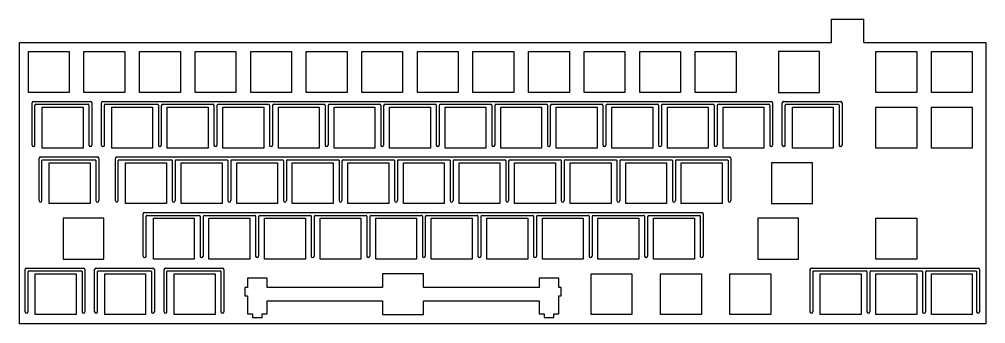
# Model space of a CAD drawing. Extents: x -22 to 323, y -294 to 483.
# Drawn here: x -22.1 to 309.2, y -294.3 to -189.9 of the extents above; entities that cross this region are included whole.
import ezdxf

# ---------------------------------------------------------------- set-up
doc = ezdxf.new("R2010")
doc.units = 0
doc.header["$MEASUREMENT"] = 0

msp = doc.modelspace()

# ---------------------------------------------------------------- linework, layer by layer
at = {"color": 0}
for p, q in [((256.38, -197.85), (256.38, -189.85)), ((256.38, -189.85), (267.38, -189.85)), ((267.38, -197.85), (267.38, -189.85)), ((-22.06, -197.85), (256.38, -197.85)), ((-22.06, -294.25), (-22.06, -197.85)), ((267.38, -197.85), (309.2, -197.85)), ((309.2, -197.85), (309.2, -294.25)), ((-18.96, -200.95), (-4.97, -200.95)), ((-18.96, -214.95), (-18.96, -200.95)), ((-4.97, -200.95), (-4.97, -214.95)), ((0.09, -200.95), (14.08, -200.95)), ((0.09, -214.95), (0.09, -200.95)), ((14.08, -200.95), (14.08, -214.95)), ((19.14, -200.95), (33.13, -200.95)), ((19.14, -214.95), (19.14, -200.95)), ((33.13, -200.95), (33.13, -214.95)), ((38.19, -200.95), (52.18, -200.95)), ((38.19, -214.95), (38.19, -200.95)), ((52.18, -200.95), (52.18, -214.95)), ((57.24, -200.95), (71.23, -200.95)), ((57.24, -214.95), (57.24, -200.95)), ((71.23, -200.95), (71.23, -214.95)), ((76.28, -200.95), (90.28, -200.95)), ((76.28, -214.95), (76.28, -200.95)), ((90.28, -200.95), (90.28, -214.95)), ((95.33, -200.95), (109.33, -200.95)), ((95.33, -214.95), (95.33, -200.95)), ((109.33, -200.95), (109.33, -214.95)), ((114.39, -200.95), (128.38, -200.95)), ((114.39, -214.95), (114.39, -200.95)), ((128.38, -200.95), (128.38, -214.95)), ((133.44, -200.95), (147.43, -200.95)), ((133.44, -214.95), (133.44, -200.95)), ((147.43, -200.95), (147.43, -214.95)), ((152.49, -200.95), (166.48, -200.95)), ((152.49, -214.95), (152.49, -200.95)), ((166.48, -200.95), (166.48, -214.95)), ((171.54, -200.95), (185.53, -200.95)), ((171.54, -214.95), (171.54, -200.95)), ((185.53, -200.95), (185.53, -214.95)), ((190.59, -200.95), (204.58, -200.95)), ((190.59, -214.95), (190.59, -200.95)), ((204.58, -200.95), (204.58, -214.95)), ((209.64, -200.95), (223.63, -200.95)), ((209.64, -214.95), (209.64, -200.95)), ((223.63, -200.95), (223.63, -214.95)), ((238.21, -200.95), (238.21, -214.95)), ((252.21, -200.95), (238.21, -200.95)), ((252.21, -214.95), (252.21, -200.95)), ((271.55, -200.95), (285.55, -200.95)), ((271.55, -214.95), (271.55, -200.95)), ((285.55, -200.95), (285.55, -214.95)), ((290.6, -200.95), (304.6, -200.95)), ((290.6, -214.95), (290.6, -200.95)), ((304.6, -200.95), (304.6, -214.95)), ((-4.97, -214.95), (-18.96, -214.95)), ((14.08, -214.95), (0.09, -214.95)), ((33.13, -214.95), (19.14, -214.95)), ((52.18, -214.95), (38.19, -214.95)), ((71.23, -214.95), (57.24, -214.95)), ((90.28, -214.95), (76.28, -214.95)), ((109.33, -214.95), (95.33, -214.95)), ((128.38, -214.95), (114.39, -214.95)), ((147.43, -214.95), (133.44, -214.95)), ((166.48, -214.95), (152.49, -214.95)), ((185.53, -214.95), (171.54, -214.95)), ((204.58, -214.95), (190.59, -214.95)), ((223.63, -214.95), (209.64, -214.95)), ((238.21, -214.95), (252.21, -214.95)), ((285.55, -214.95), (271.55, -214.95)), ((304.6, -214.95), (290.6, -214.95)), ((-17.7, -233), (-17.7, -218.5)), ((-17.2, -218), (2.3, -218)), ((2.8, -218.5), (2.8, -233)), ((6.11, -233), (6.11, -218.5)), ((6.61, -218), (235.66, -218)), ((236.16, -218.5), (236.16, -233)), ((239.47, -233), (239.47, -218.5)), ((239.97, -218), (259.47, -218)), ((259.97, -218.5), (259.97, -233)), ((-16.7, -233), (-16.7, -219.25)), ((-16.45, -219), (1.55, -219)), ((-14.2, -220), (-0.2, -220)), ((-14.2, -234), (-14.2, -220)), ((-0.2, -220), (-0.2, -234)), ((1.8, -219.25), (1.8, -233)), ((7.11, -233), (7.11, -219.25)), ((7.36, -219), (25.36, -219)), ((9.61, -220), (23.61, -220)), ((9.61, -234), (9.61, -220)), ((23.61, -220), (23.61, -234)), ((25.61, -219.25), (25.61, -233)), ((26.61, -219.5), (26.61, -233)), ((27.11, -219), (44.41, -219)), ((28.66, -220), (42.66, -220)), ((28.66, -234), (28.66, -220)), ((42.66, -220), (42.66, -234)), ((44.66, -219.25), (44.66, -233)), ((45.66, -219.5), (45.66, -233)), ((46.16, -219), (63.46, -219)), ((47.71, -220), (61.71, -220)), ((47.71, -234), (47.71, -220)), ((61.71, -220), (61.71, -234)), ((63.71, -219.25), (63.71, -233)), ((64.71, -219.5), (64.71, -233)), ((65.21, -219), (82.51, -219)), ((66.76, -220), (80.76, -220)), ((66.76, -234), (66.76, -220)), ((80.76, -220), (80.76, -234)), ((82.76, -219.25), (82.76, -233)), ((83.76, -219.5), (83.76, -233)), ((84.26, -219), (101.56, -219)), ((85.81, -220), (99.81, -220)), ((85.81, -234), (85.81, -220)), ((99.81, -220), (99.81, -234)), ((101.81, -219.25), (101.81, -233)), ((102.81, -219.5), (102.81, -233)), ((103.31, -219), (120.61, -219)), ((104.86, -220), (118.86, -220)), ((104.86, -234), (104.86, -220)), ((118.86, -220), (118.86, -234)), ((120.86, -219.25), (120.86, -233)), ((121.86, -219.5), (121.86, -233)), ((122.36, -219), (139.66, -219)), ((123.91, -220), (137.91, -220)), ((123.91, -234), (123.91, -220)), ((137.91, -220), (137.91, -234)), ((139.91, -219.25), (139.91, -233)), ((140.91, -219.5), (140.91, -233)), ((141.41, -219), (158.71, -219)), ((142.96, -220), (156.96, -220)), ((142.96, -234), (142.96, -220)), ((156.96, -220), (156.96, -234)), ((158.96, -219.25), (158.96, -233)), ((159.96, -219.5), (159.96, -233)), ((160.46, -219), (177.76, -219)), ((162.01, -220), (176.01, -220)), ((162.01, -234), (162.01, -220)), ((176.01, -220), (176.01, -234)), ((178.01, -219.25), (178.01, -233)), ((179.01, -219.5), (179.01, -233)), ((179.51, -219), (196.81, -219)), ((181.06, -220), (195.06, -220)), ((181.06, -234), (181.06, -220)), ((195.06, -220), (195.06, -234)), ((197.06, -219.25), (197.06, -233)), ((198.06, -219.5), (198.06, -233)), ((198.56, -219), (215.86, -219)), ((200.11, -220), (214.11, -220)), ((200.11, -234), (200.11, -220)), ((214.11, -220), (214.11, -234)), ((216.11, -219.25), (216.11, -233)), ((217.11, -219.5), (217.11, -233)), ((217.61, -219), (234.91, -219)), ((219.16, -220), (233.16, -220)), ((219.16, -234), (219.16, -220)), ((233.16, -220), (233.16, -234)), ((235.16, -219.25), (235.16, -233)), ((240.47, -233), (240.47, -219.25)), ((240.72, -219), (258.72, -219)), ((242.97, -220), (256.97, -220)), ((242.97, -234), (242.97, -220)), ((256.97, -220), (256.97, -234)), ((258.97, -219.25), (258.97, -233)), ((271.55, -220), (285.55, -220)), ((271.55, -234), (271.55, -220)), ((285.55, -220), (285.55, -234)), ((290.6, -220), (304.6, -220)), ((290.6, -234), (290.6, -220)), ((304.6, -220), (304.6, -234)), ((-0.2, -234), (-14.2, -234)), ((23.61, -234), (9.61, -234)), ((23.61, -234), (9.61, -234)), ((42.66, -234), (28.66, -234)), ((42.66, -234), (28.66, -234)), ((61.71, -234), (47.71, -234)), ((61.71, -234), (47.71, -234)), ((80.76, -234), (66.76, -234)), ((80.76, -234), (66.76, -234)), ((99.81, -234), (85.81, -234)), ((99.81, -234), (85.81, -234)), ((118.86, -234), (104.86, -234)), ((118.86, -234), (104.86, -234)), ((137.91, -234), (123.91, -234)), ((137.91, -234), (123.91, -234)), ((156.96, -234), (142.96, -234)), ((156.96, -234), (142.96, -234)), ((176.01, -234), (162.01, -234)), ((176.01, -234), (162.01, -234)), ((195.06, -234), (181.06, -234)), ((195.06, -234), (181.06, -234)), ((214.11, -234), (200.11, -234)), ((214.11, -234), (200.11, -234)), ((233.16, -234), (219.16, -234)), ((233.16, -234), (219.16, -234)), ((256.97, -234), (242.97, -234)), ((256.97, -234), (242.97, -234)), ((285.55, -234), (271.55, -234)), ((304.6, -234), (290.6, -234)), ((-15.32, -252.05), (-15.32, -237.55)), ((-14.82, -237.05), (4.68, -237.05)), ((-14.32, -252.05), (-14.32, -238.3)), ((-14.07, -238.05), (3.93, -238.05)), ((4.18, -238.3), (4.18, -252.05)), ((5.18, -237.55), (5.18, -252.05)), ((10.87, -252.05), (10.87, -237.55)), ((11.37, -237.05), (221.37, -237.05)), ((11.87, -252.05), (11.87, -238.3)), ((12.12, -238.05), (30.12, -238.05)), ((30.37, -238.3), (30.37, -252.05)), ((31.87, -238.05), (49.17, -238.05)), ((49.42, -238.3), (49.42, -252.05)), ((50.92, -238.05), (68.22, -238.05)), ((68.47, -238.3), (68.47, -252.05)), ((69.97, -238.05), (87.27, -238.05)), ((87.52, -238.3), (87.52, -252.05)), ((89.02, -238.05), (106.32, -238.05)), ((106.57, -238.3), (106.57, -252.05)), ((108.07, -238.05), (125.37, -238.05)), ((125.62, -238.3), (125.62, -252.05)), ((127.12, -238.05), (144.42, -238.05)), ((144.67, -238.3), (144.67, -252.05)), ((146.17, -238.05), (163.47, -238.05)), ((163.72, -238.3), (163.72, -252.05)), ((165.22, -238.05), (182.52, -238.05)), ((182.77, -238.3), (182.77, -252.05)), ((184.27, -238.05), (201.57, -238.05)), ((201.82, -238.3), (201.82, -252.05)), ((203.32, -238.05), (220.62, -238.05)), ((220.87, -238.3), (220.87, -252.05)), ((221.87, -237.55), (221.87, -252.05)), ((-11.82, -239.05), (2.18, -239.05)), ((-11.82, -253.05), (-11.82, -239.05)), ((2.18, -239.05), (2.18, -253.05)), ((14.37, -239.05), (28.37, -239.05)), ((14.37, -253.05), (14.37, -239.05)), ((28.37, -239.05), (28.37, -253.05)), ((31.37, -238.55), (31.37, -252.05)), ((33.42, -239.05), (47.42, -239.05)), ((33.42, -253.05), (33.42, -239.05)), ((47.42, -239.05), (47.42, -253.05)), ((50.42, -238.55), (50.42, -252.05)), ((52.47, -239.05), (66.47, -239.05)), ((52.47, -253.05), (52.47, -239.05)), ((66.47, -239.05), (66.47, -253.05)), ((69.47, -238.55), (69.47, -252.05)), ((71.52, -239.05), (85.52, -239.05)), ((71.52, -253.05), (71.52, -239.05)), ((85.52, -239.05), (85.52, -253.05)), ((88.52, -238.55), (88.52, -252.05)), ((90.57, -239.05), (104.57, -239.05)), ((90.57, -253.05), (90.57, -239.05)), ((104.57, -239.05), (104.57, -253.05)), ((107.57, -238.55), (107.57, -252.05)), ((109.62, -239.05), (123.62, -239.05)), ((109.62, -253.05), (109.62, -239.05)), ((123.62, -239.05), (123.62, -253.05)), ((126.62, -238.55), (126.62, -252.05)), ((128.67, -239.05), (142.67, -239.05)), ((128.67, -253.05), (128.67, -239.05)), ((142.67, -239.05), (142.67, -253.05)), ((145.67, -238.55), (145.67, -252.05)), ((147.72, -239.05), (161.72, -239.05)), ((147.72, -253.05), (147.72, -239.05)), ((161.72, -239.05), (161.72, -253.05)), ((164.72, -238.55), (164.72, -252.05)), ((166.77, -239.05), (180.77, -239.05)), ((166.77, -253.05), (166.77, -239.05)), ((180.77, -239.05), (180.77, -253.05)), ((183.77, -238.55), (183.77, -252.05)), ((185.82, -239.05), (199.82, -239.05)), ((185.82, -253.05), (185.82, -239.05)), ((199.82, -239.05), (199.82, -253.05)), ((202.82, -238.55), (202.82, -252.05)), ((204.87, -239.05), (218.87, -239.05)), ((204.87, -253.05), (204.87, -239.05)), ((218.87, -239.05), (218.87, -253.05)), ((235.83, -239.05), (235.83, -253.05)), ((249.83, -239.05), (235.83, -239.05)), ((249.83, -253.05), (249.83, -239.05)), ((2.18, -253.05), (-11.82, -253.05)), ((28.37, -253.05), (14.37, -253.05)), ((28.37, -253.05), (14.37, -253.05)), ((47.42, -253.05), (33.42, -253.05)), ((47.42, -253.05), (33.42, -253.05)), ((66.47, -253.05), (52.47, -253.05)), ((66.47, -253.05), (52.47, -253.05)), ((85.52, -253.05), (71.52, -253.05)), ((85.52, -253.05), (71.52, -253.05)), ((104.57, -253.05), (90.57, -253.05)), ((104.57, -253.05), (90.57, -253.05)), ((123.62, -253.05), (109.62, -253.05)), ((123.62, -253.05), (109.62, -253.05)), ((142.67, -253.05), (128.67, -253.05)), ((142.67, -253.05), (128.67, -253.05)), ((161.72, -253.05), (147.72, -253.05)), ((161.72, -253.05), (147.72, -253.05)), ((180.77, -253.05), (166.77, -253.05)), ((180.77, -253.05), (166.77, -253.05)), ((199.82, -253.05), (185.82, -253.05)), ((199.82, -253.05), (185.82, -253.05)), ((218.87, -253.05), (204.87, -253.05)), ((218.87, -253.05), (204.87, -253.05)), ((235.83, -253.05), (249.83, -253.05)), ((-7.06, -258.11), (-7.06, -272.1)), ((6.94, -258.11), (-7.06, -258.11)), ((6.94, -272.1), (6.94, -258.11)), ((20.4, -271.1), (20.4, -256.6)), ((20.9, -256.1), (211.85, -256.1)), ((21.4, -271.1), (21.4, -257.35)), ((21.65, -257.1), (39.65, -257.1)), ((23.9, -258.11), (37.9, -258.11)), ((23.9, -272.1), (23.9, -258.11)), ((37.9, -258.11), (37.9, -272.1)), ((39.9, -257.35), (39.9, -271.1)), ((40.9, -257.6), (40.9, -271.1)), ((41.4, -257.1), (58.7, -257.1)), ((42.95, -258.11), (56.95, -258.11)), ((42.95, -272.1), (42.95, -258.11)), ((56.95, -258.11), (56.95, -272.1)), ((58.95, -257.35), (58.95, -271.1)), ((59.95, -257.6), (59.95, -271.1)), ((60.45, -257.1), (77.75, -257.1)), ((62, -258.11), (76, -258.11)), ((62, -272.1), (62, -258.11)), ((76, -258.11), (76, -272.1)), ((78, -257.35), (78, -271.1)), ((79, -257.6), (79, -271.1)), ((79.5, -257.1), (96.8, -257.1)), ((81.05, -258.11), (95.05, -258.11)), ((81.05, -272.1), (81.05, -258.11)), ((95.05, -258.11), (95.05, -272.1)), ((97.05, -257.35), (97.05, -271.1)), ((98.05, -257.6), (98.05, -271.1)), ((98.55, -257.1), (115.85, -257.1)), ((100.1, -258.11), (114.1, -258.11)), ((100.1, -272.1), (100.1, -258.11)), ((114.1, -258.11), (114.1, -272.1)), ((116.1, -257.35), (116.1, -271.1)), ((117.1, -257.6), (117.1, -271.1)), ((117.6, -257.1), (134.9, -257.1)), ((119.15, -258.11), (133.15, -258.11)), ((119.15, -272.1), (119.15, -258.11)), ((133.15, -258.11), (133.15, -272.1)), ((135.15, -257.35), (135.15, -271.1)), ((136.15, -257.6), (136.15, -271.1)), ((136.65, -257.1), (153.95, -257.1)), ((138.2, -258.11), (152.2, -258.11)), ((138.2, -272.1), (138.2, -258.11)), ((152.2, -258.11), (152.2, -272.1)), ((154.2, -257.35), (154.2, -271.1)), ((155.2, -257.6), (155.2, -271.1)), ((155.7, -257.1), (173, -257.1)), ((157.25, -258.11), (171.25, -258.11)), ((157.25, -272.1), (157.25, -258.11)), ((171.25, -258.11), (171.25, -272.1)), ((173.25, -257.35), (173.25, -271.1)), ((174.25, -257.6), (174.25, -271.1)), ((174.75, -257.1), (192.05, -257.1)), ((176.3, -258.11), (190.3, -258.11)), ((176.3, -272.1), (176.3, -258.11)), ((190.3, -258.11), (190.3, -272.1)), ((192.3, -257.35), (192.3, -271.1)), ((193.3, -257.6), (193.3, -271.1)), ((193.8, -257.1), (211.1, -257.1)), ((195.35, -258.11), (209.35, -258.11)), ((195.35, -272.1), (195.35, -258.11)), ((209.35, -258.11), (209.35, -272.1)), ((211.35, -257.35), (211.35, -271.1)), ((212.35, -256.6), (212.35, -271.1)), ((231.07, -258.11), (231.07, -272.1)), ((245.07, -258.11), (231.07, -258.11)), ((245.07, -272.1), (245.07, -258.11)), ((-7.06, -272.1), (6.94, -272.1)), ((37.9, -272.1), (23.9, -272.1)), ((37.9, -272.1), (23.9, -272.1)), ((56.95, -272.1), (42.95, -272.1)), ((56.95, -272.1), (42.95, -272.1)), ((76, -272.1), (62, -272.1)), ((76, -272.1), (62, -272.1)), ((95.05, -272.1), (81.05, -272.1)), ((95.05, -272.1), (81.05, -272.1)), ((114.1, -272.1), (100.1, -272.1)), ((114.1, -272.1), (100.1, -272.1)), ((133.15, -272.1), (119.15, -272.1)), ((133.15, -272.1), (119.15, -272.1)), ((152.2, -272.1), (138.2, -272.1)), ((152.2, -272.1), (138.2, -272.1)), ((171.25, -272.1), (157.25, -272.1)), ((171.25, -272.1), (157.25, -272.1)), ((190.3, -272.1), (176.3, -272.1)), ((190.3, -272.1), (176.3, -272.1)), ((209.35, -272.1), (195.35, -272.1)), ((231.07, -272.1), (245.07, -272.1)), ((-20.08, -290.15), (-20.08, -275.66)), ((-19.58, -275.16), (-0.08, -275.16)), ((-19.08, -290.15), (-19.08, -276.41)), ((-18.83, -276.16), (-0.83, -276.16)), ((-16.58, -277.15), (-2.58, -277.15)), ((-16.58, -291.15), (-16.58, -277.15)), ((-2.58, -277.15), (-2.58, -291.15)), ((-0.58, -276.41), (-0.58, -290.15)), ((0.42, -275.66), (0.42, -290.15)), ((3.73, -290.15), (3.73, -275.66)), ((4.23, -275.16), (23.73, -275.16)), ((4.73, -290.15), (4.73, -276.41)), ((4.98, -276.16), (22.98, -276.16)), ((7.23, -277.15), (21.23, -277.15)), ((7.23, -291.15), (7.23, -277.15)), ((21.23, -277.15), (21.23, -291.15)), ((23.23, -276.41), (23.23, -290.15)), ((24.23, -275.66), (24.23, -290.15)), ((27.54, -290.15), (27.54, -275.66)), ((28.04, -275.16), (47.54, -275.16)), ((28.54, -290.15), (28.54, -276.41)), ((28.79, -276.16), (46.79, -276.16)), ((31.04, -277.15), (45.04, -277.15)), ((31.04, -291.15), (31.04, -277.15)), ((45.04, -277.15), (45.04, -291.15)), ((47.04, -276.41), (47.04, -290.15)), ((48.04, -275.66), (48.04, -290.15)), ((102.48, -277.15), (102.48, -281.86)), ((116.48, -277.15), (102.48, -277.15)), ((116.48, -281.86), (116.48, -277.15)), ((248.95, -275.66), (248.95, -290.15)), ((249.45, -275.16), (306.58, -275.16)), ((249.95, -276.41), (249.95, -290.15)), ((250.2, -276.16), (268.25, -276.16)), ((252.5, -277.15), (266.5, -277.15)), ((252.5, -291.15), (252.5, -277.15)), ((266.5, -277.15), (266.5, -291.15)), ((268.5, -276.41), (268.5, -290.15)), ((269.5, -276.66), (269.5, -290.15)), ((270, -276.16), (287.3, -276.16)), ((271.55, -277.15), (285.55, -277.15)), ((271.55, -291.15), (271.55, -277.15)), ((285.55, -277.15), (285.55, -291.15)), ((287.55, -276.41), (287.55, -290.15)), ((288.55, -276.66), (288.55, -290.15)), ((289.05, -276.16), (305.83, -276.16)), ((290.6, -277.15), (304.6, -277.15)), ((290.6, -291.15), (290.6, -277.15)), ((304.6, -277.15), (304.6, -291.15)), ((306.08, -276.41), (306.08, -290.15)), ((307.08, -275.66), (307.08, -290.15)), ((62.85, -278.63), (56.1, -278.63)), ((56.1, -278.63), (56.1, -281.86)), ((62.85, -281.86), (62.85, -278.63)), ((162.85, -278.63), (156.1, -278.63)), ((156.1, -278.63), (156.1, -281.86)), ((162.85, -281.86), (162.85, -278.63)), ((56.1, -281.86), (55.28, -281.86)), ((55.28, -281.86), (55.28, -284.65)), ((55.28, -284.65), (56.1, -284.65)), ((56.1, -284.65), (56.1, -290.92)), ((102.48, -281.86), (62.85, -281.86)), ((156.1, -281.86), (116.48, -281.86)), ((163.68, -281.86), (162.85, -281.86)), ((162.85, -290.92), (162.85, -284.65)), ((162.85, -284.65), (163.68, -284.65)), ((163.68, -284.65), (163.68, -281.86)), ((62.85, -290.92), (62.85, -286.45)), ((62.85, -286.45), (102.48, -286.45)), ((102.48, -286.45), (102.48, -291.15)), ((116.48, -291.15), (116.48, -286.45)), ((116.48, -286.45), (156.1, -286.45)), ((156.1, -286.45), (156.1, -290.92)), ((-2.58, -291.15), (-16.58, -291.15)), ((21.23, -291.15), (7.23, -291.15)), ((21.23, -291.15), (7.23, -291.15)), ((45.04, -291.15), (31.04, -291.15)), ((45.04, -291.15), (31.04, -291.15)), ((56.1, -290.92), (57.83, -290.92)), ((57.83, -290.92), (57.83, -292.12)), ((61.13, -292.12), (61.13, -290.92)), ((61.13, -290.92), (62.85, -290.92)), ((102.48, -291.15), (116.48, -291.15)), ((156.1, -290.92), (157.83, -290.92)), ((157.83, -290.92), (157.83, -292.12)), ((161.13, -292.12), (161.13, -290.92)), ((161.13, -290.92), (162.85, -290.92)), ((266.5, -291.15), (252.5, -291.15)), ((266.5, -291.15), (252.5, -291.15)), ((285.55, -291.15), (271.55, -291.15)), ((285.55, -291.15), (271.55, -291.15)), ((304.6, -291.15), (290.6, -291.15)), ((309.2, -294.25), (-22.06, -294.25)), ((57.83, -292.12), (61.13, -292.12)), ((157.83, -292.12), (161.13, -292.12))]:
    msp.add_line(p, q, dxfattribs=at)
for p, q in [((271.55, -258.11), (285.55, -258.11)), ((271.55, -272.1), (271.55, -258.11)), ((285.55, -258.11), (285.55, -272.1)), ((285.55, -272.1), (271.55, -272.1)), ((173.92, -277.15), (187.92, -277.15)), ((173.92, -291.15), (173.92, -277.15)), ((187.92, -277.15), (187.92, -291.15)), ((197.73, -277.15), (211.73, -277.15)), ((197.73, -291.15), (197.73, -277.15)), ((211.73, -277.15), (211.73, -291.15)), ((221.54, -277.15), (235.54, -277.15)), ((221.54, -291.15), (221.54, -277.15)), ((235.54, -277.15), (235.54, -291.15)), ((187.92, -291.15), (173.92, -291.15)), ((211.73, -291.15), (197.73, -291.15)), ((235.54, -291.15), (221.54, -291.15))]:
    msp.add_line(p, q)
at = {"linetype": 'Continuous'}
for centre, radius, start, end in [((-17.2, -218.5), 0.5, 90, 180), ((2.3, -218.5), 0.5, 0, 90), ((6.61, -218.5), 0.5, 90, 180), ((6.61, -218.5), 0.5, 359.9999999999968, 0), ((235.66, -218.5), 0.5, 0, 90), ((239.97, -218.5), 0.5, 90, 180), ((259.47, -218.5), 0.5, 0, 90), ((-16.45, -219.25), 0.25, 90, 180), ((1.55, -219.25), 0.25, 360, 90), ((7.36, -219.25), 0.25, 90, 180), ((25.36, -219.25), 0.25, 0, 90), ((27.11, -219.5), 0.5, 90, 180), ((27.11, -219.5), 0.5, 359.9999999999968, 0), ((44.41, -219.25), 0.25, 0, 90), ((46.16, -219.5), 0.5, 90, 180), ((63.46, -219.25), 0.25, 0, 90), ((65.21, -219.5), 0.5, 90, 180), ((82.51, -219.25), 0.25, 0, 90), ((84.26, -219.5), 0.5, 90, 180), ((101.56, -219.25), 0.25, 0, 90), ((103.31, -219.5), 0.5, 90, 180), ((120.61, -219.25), 0.25, 0, 90), ((122.36, -219.5), 0.5, 90, 180), ((139.66, -219.25), 0.25, 0, 90), ((141.41, -219.5), 0.5, 90, 180), ((158.71, -219.25), 0.25, 360, 90), ((160.46, -219.5), 0.5, 90, 180), ((177.76, -219.25), 0.25, 360, 90), ((179.51, -219.5), 0.5, 90, 180), ((196.81, -219.25), 0.25, 360, 90), ((198.56, -219.5), 0.5, 90, 180), ((215.86, -219.25), 0.25, 0, 90), ((217.61, -219.5), 0.5, 90, 180), ((234.91, -219.25), 0.25, 360, 90), ((240.72, -219.25), 0.25, 90, 180), ((258.72, -219.25), 0.25, 360, 90), ((-17.2, -233), 0.5, 180, 0), ((2.3, -233), 0.5, 180, 0), ((6.61, -233), 0.5, 180, 0), ((26.11, -233), 0.5, 180, 0), ((45.16, -233), 0.5, 180, 0), ((64.21, -233), 0.5, 180, 0), ((83.26, -233), 0.5, 180, 0), ((102.31, -233), 0.5, 180, 0), ((121.36, -233), 0.5, 180, 0), ((140.41, -233), 0.5, 180, 0), ((159.46, -233), 0.5, 180, 0), ((178.51, -233), 0.5, 180, 0), ((197.56, -233), 0.5, 180, 0), ((216.61, -233), 0.5, 180, 0), ((235.66, -233), 0.5, 180, 0), ((239.97, -233), 0.5, 180, 0), ((259.47, -233), 0.5, 180, 0), ((-14.82, -237.55), 0.5, 90, 180), ((-14.07, -238.3), 0.25, 90, 180), ((3.93, -238.3), 0.25, 360, 90), ((4.68, -237.55), 0.5, 0, 90), ((11.37, -237.55), 0.5, 90, 180), ((12.12, -238.3), 0.25, 90, 180), ((30.12, -238.3), 0.25, 0, 90), ((31.87, -238.55), 0.5, 90, 180), ((49.17, -238.3), 0.25, 0, 90), ((50.92, -238.55), 0.5, 90, 180), ((68.22, -238.3), 0.25, 0, 90), ((69.97, -238.55), 0.5, 90, 180), ((87.27, -238.3), 0.25, 360, 90), ((89.02, -238.55), 0.5, 90, 180), ((106.32, -238.3), 0.25, 360, 90), ((108.07, -238.55), 0.5, 90, 180), ((125.37, -238.3), 0.25, 360, 90), ((127.12, -238.55), 0.5, 90, 180), ((144.42, -238.3), 0.25, 360, 90), ((146.17, -238.55), 0.5, 90, 180), ((163.47, -238.3), 0.25, 0, 90), ((165.22, -238.55), 0.5, 90, 180), ((182.52, -238.3), 0.25, 360, 90), ((184.27, -238.55), 0.5, 90, 180), ((201.57, -238.3), 0.25, 360, 90), ((203.32, -238.55), 0.5, 90, 180), ((220.62, -238.3), 0.25, 0, 90), ((221.37, -237.55), 0.5, 0, 90), ((-14.82, -252.05), 0.5, 180, 0), ((4.68, -252.05), 0.5, 180, 0), ((11.37, -252.05), 0.5, 180, 0), ((30.87, -252.05), 0.5, 180, 0), ((49.92, -252.05), 0.5, 180, 0), ((68.97, -252.05), 0.5, 180, 0), ((88.02, -252.05), 0.5, 180, 0), ((107.07, -252.05), 0.5, 180, 0), ((126.12, -252.05), 0.5, 180, 0), ((145.17, -252.05), 0.5, 180, 0), ((164.22, -252.05), 0.5, 180, 0), ((183.27, -252.05), 0.5, 180, 0), ((202.32, -252.05), 0.5, 180, 0), ((221.37, -252.05), 0.5, 180, 0), ((20.9, -256.6), 0.5, 90, 180), ((21.65, -257.35), 0.25, 90, 180), ((39.65, -257.35), 0.25, 0, 90), ((41.4, -257.6), 0.5, 90, 180), ((58.7, -257.35), 0.25, 0, 90), ((60.45, -257.6), 0.5, 90, 180), ((77.75, -257.35), 0.25, 0, 90), ((79.5, -257.6), 0.5, 90, 180), ((96.8, -257.35), 0.25, 0, 90), ((98.55, -257.6), 0.5, 90, 180), ((115.85, -257.35), 0.25, 0, 90), ((117.6, -257.6), 0.5, 90, 180), ((134.9, -257.35), 0.25, 0, 90), ((136.65, -257.6), 0.5, 90, 180), ((153.95, -257.35), 0.25, 0, 90), ((155.7, -257.6), 0.5, 90, 180), ((173, -257.35), 0.25, 0, 90), ((174.75, -257.6), 0.5, 90, 180), ((192.05, -257.35), 0.25, 0, 90), ((193.8, -257.6), 0.5, 90, 180), ((211.1, -257.35), 0.25, 0, 90), ((211.85, -256.6), 0.5, 0, 90), ((20.9, -271.1), 0.5, 180, 0), ((40.4, -271.1), 0.5, 180, 0), ((59.45, -271.1), 0.5, 180, 0), ((78.5, -271.1), 0.5, 180, 0), ((97.55, -271.1), 0.5, 180, 0), ((116.6, -271.1), 0.5, 180, 0), ((135.65, -271.1), 0.5, 180, 0), ((154.7, -271.1), 0.5, 180, 0), ((173.75, -271.1), 0.5, 180, 0), ((192.8, -271.1), 0.5, 180, 0), ((211.85, -271.1), 0.5, 180, 0), ((-19.58, -275.66), 0.5, 90, 180), ((-18.83, -276.41), 0.25, 90, 180), ((-0.83, -276.41), 0.25, 360, 90), ((-0.08, -275.66), 0.5, 0, 90), ((4.23, -275.66), 0.5, 90, 180), ((4.98, -276.41), 0.25, 90, 180), ((22.98, -276.41), 0.25, 360, 90), ((23.73, -275.66), 0.5, 0, 90), ((28.04, -275.66), 0.5, 90, 180), ((28.79, -276.41), 0.25, 90, 180), ((46.79, -276.41), 0.25, 360, 90), ((47.54, -275.66), 0.5, 0, 90), ((249.45, -275.66), 0.5, 90, 180), ((250.2, -276.41), 0.25, 90, 180), ((268.25, -276.41), 0.25, 0, 90), ((270, -276.66), 0.5, 90, 180), ((287.3, -276.41), 0.25, 0, 90), ((289.05, -276.66), 0.5, 90, 180), ((305.83, -276.41), 0.25, 360, 90), ((306.58, -275.66), 0.5, 0, 90), ((-19.58, -290.15), 0.5, 180, 0), ((-0.08, -290.15), 0.5, 180, 0), ((4.23, -290.15), 0.5, 180, 0), ((23.73, -290.15), 0.5, 180, 0), ((28.04, -290.15), 0.5, 180, 0), ((47.54, -290.15), 0.5, 180, 0), ((249.45, -290.15), 0.5, 180, 0), ((269, -290.15), 0.5, 180, 0), ((288.05, -290.15), 0.5, 180, 0), ((306.58, -290.15), 0.5, 180, 0)]:
    msp.add_arc(centre, radius, start, end, dxfattribs=at)

doc.saveas('drawing.dxf')
